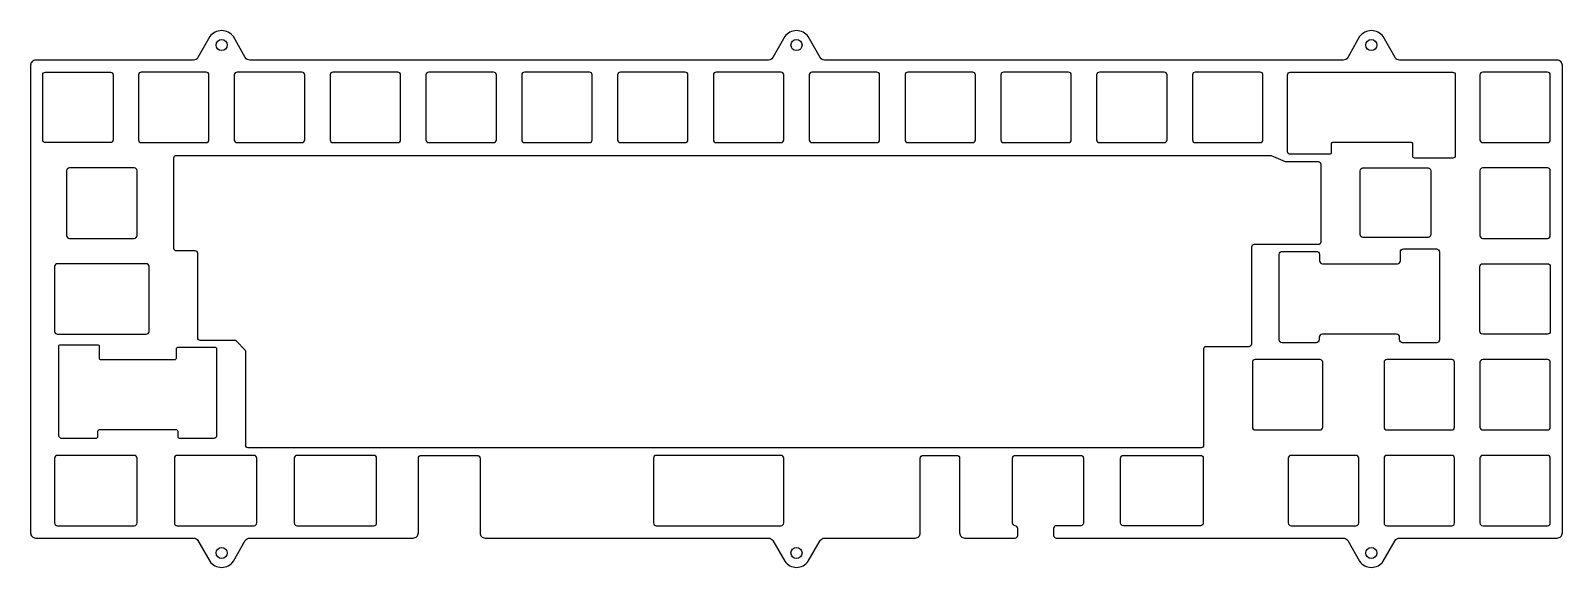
# Model space of a CAD drawing. Header units: millimetres. Extents: x 1 to 306, y -132 to -25.
import ezdxf

# ---------------------------------------------------------------- set-up
doc = ezdxf.new("R2010")
doc.units = ezdxf.units.MM
doc.layers.get('0').update_dxf_attribs({"linetype": 'CONTINUOUS'})

msp = doc.modelspace()

# ---------------------------------------------------------------- linework, layer by layer
for points in [[(196.89, -109.25), (209.89, -109.25, -0.414214), (210.44, -109.8), (210.44, -122.7, -0.414214), (209.89, -123.25), (205.06, -123.25, 0.414214), (204.51, -123.8), (204.51, -125.19, 0.414214), (205.01, -125.69), (262.11, -125.69, -0.268559), (262.97, -126.19), (265.34, -130.32, 0.51506), (270.03, -130.32), (272.4, -126.19, -0.268559), (273.26, -125.69), (304.65, -125.69, 0.414214), (305.65, -124.69), (305.65, -31.67, 0.414214), (304.65, -30.67), (273.27, -30.67, -0.269457), (272.4, -30.16), (270.02, -25.99, 0.512051), (265.35, -25.99), (262.97, -30.16, -0.269457), (262.1, -30.67), (158.97, -30.67, -0.269457), (158.1, -30.16), (155.72, -25.99, 0.512053), (151.05, -25.99), (148.67, -30.16, -0.269457), (147.8, -30.67), (44.67, -30.67, -0.269457), (43.8, -30.16), (41.42, -25.99, 0.512053), (36.75, -25.99), (34.37, -30.16, -0.269457), (33.5, -30.67), (2.11, -30.67, 0.414214), (1.11, -31.67), (1.11, -124.69, 0.414214), (2.11, -125.69), (33.51, -125.69, -0.268559), (34.37, -126.19), (36.74, -130.32, 0.515061), (41.43, -130.32), (43.8, -126.19, -0.268559), (44.66, -125.69), (77.2, -125.69, 0.414214), (78.2, -124.69), (78.2, -109.8, -0.414214), (78.75, -109.25), (89.91, -109.25, -0.414214), (90.46, -109.8), (90.46, -124.69, 0.414214), (91.46, -125.69), (147.81, -125.69, -0.268559), (148.67, -126.19), (151.04, -130.32, 0.515061), (155.72, -130.32), (158.1, -126.19, -0.268559), (158.96, -125.69), (177, -125.69, 0.414214), (178, -124.69), (178, -109.8, -0.414214), (178.55, -109.25), (185.27, -109.25, -0.414214), (185.82, -109.8), (185.82, -124.69, 0.414214), (186.82, -125.69), (196.86, -125.69, 0.414214), (197.36, -125.19), (197.36, -123.8, 0.392722), (196.85, -123.25, -0.392722), (196.34, -122.71), (196.34, -109.8, -0.414214)], [(4.06, -33.05), (16.96, -33.05, -0.414214), (17.51, -33.6), (17.51, -46.5, -0.414214), (16.96, -47.05), (4.06, -47.05, -0.414214), (3.51, -46.5), (3.51, -33.6, -0.414214)], [(36.01, -47.05, 0.414214), (36.56, -46.5), (36.56, -33.6, 0.414214), (36.01, -33.05), (23.11, -33.05, 0.414214), (22.56, -33.6), (22.56, -46.5, 0.414214), (23.11, -47.05)], [(55.06, -47.05, 0.414214), (55.61, -46.5), (55.61, -33.6, 0.414214), (55.06, -33.05), (42.16, -33.05, 0.414214), (41.61, -33.6), (41.61, -46.5, 0.414214), (42.16, -47.05)], [(74.11, -47.05, 0.414214), (74.66, -46.5), (74.66, -33.6, 0.414214), (74.11, -33.05), (61.21, -33.05, 0.414214), (60.66, -33.6), (60.66, -46.5, 0.414214), (61.21, -47.05)], [(80.26, -33.05, 0.414214), (79.71, -33.6), (79.71, -46.5, 0.414214), (80.26, -47.05), (93.16, -47.05, 0.414214), (93.71, -46.5), (93.71, -33.6, 0.414214), (93.16, -33.05)], [(99.31, -33.05, 0.414214), (98.76, -33.6), (98.76, -46.5, 0.414214), (99.31, -47.05), (112.21, -47.05, 0.414214), (112.76, -46.5), (112.76, -33.6, 0.414214), (112.21, -33.05)], [(118.36, -33.05, 0.414214), (117.81, -33.6), (117.81, -46.5, 0.414214), (118.36, -47.05), (131.26, -47.05, 0.414214), (131.81, -46.5), (131.81, -33.6, 0.414214), (131.26, -33.05)], [(150.31, -47.05, 0.414214), (150.86, -46.5), (150.86, -33.6, 0.414214), (150.31, -33.05), (137.41, -33.05, 0.414214), (136.86, -33.6), (136.86, -46.5, 0.414214), (137.41, -47.05)], [(169.36, -47.05, 0.414214), (169.91, -46.5), (169.91, -33.6, 0.414214), (169.36, -33.05), (156.46, -33.05, 0.414214), (155.91, -33.6), (155.91, -46.5, 0.414214), (156.46, -47.05)], [(175.51, -33.05, 0.414214), (174.96, -33.6), (174.96, -46.5, 0.414214), (175.51, -47.05), (188.41, -47.05, 0.414214), (188.96, -46.5), (188.96, -33.6, 0.414214), (188.41, -33.05)], [(194.56, -33.05, 0.414214), (194.01, -33.6), (194.01, -46.5, 0.414214), (194.56, -47.05), (207.46, -47.05, 0.414214), (208.01, -46.5), (208.01, -33.6, 0.414214), (207.46, -33.05)], [(213.61, -33.05, 0.414214), (213.06, -33.6), (213.06, -46.5, 0.414214), (213.61, -47.05), (226.51, -47.05, 0.414214), (227.06, -46.5), (227.06, -33.6, 0.414214), (226.51, -33.05)], [(245.56, -47.05, 0.414214), (246.11, -46.5), (246.11, -33.6, 0.414214), (245.56, -33.05), (232.66, -33.05, 0.414214), (232.11, -33.6), (232.11, -46.5, 0.414214), (232.66, -47.05)], [(251.01, -48.89), (251.01, -33.6, -0.414214), (251.56, -33.05), (283.81, -33.05, -0.414214), (284.36, -33.6), (284.36, -49.64, -0.414214), (283.86, -50.14), (276.23, -50.14, -0.414214), (275.93, -49.84), (275.93, -47.35, 0.414214), (275.63, -47.05), (259.98, -47.05, 0.414214), (259.68, -47.35), (259.68, -49.09, -0.414214), (259.38, -49.39), (251.51, -49.39, -0.414214)], [(289.81, -33.05, 0.414214), (289.26, -33.6), (289.26, -46.5, 0.414214), (289.81, -47.05), (302.71, -47.05, 0.414214), (303.26, -46.5), (303.26, -33.6, 0.414214), (302.71, -33.05)], [(43.87, -88.61, 0.198912), (43.73, -88.26), (42.02, -86.55, 0.198912), (41.66, -86.4), (34.85, -86.4, -0.414214), (34.35, -85.9), (34.35, -69.1, 0.414214), (33.85, -68.6), (30.08, -68.6, -0.414214), (29.58, -68.1), (29.58, -50.1, -0.414214), (30.08, -49.6), (247.56, -49.6, -0.09902), (247.75, -49.64), (250.57, -50.81, 0.09902), (250.76, -50.85), (257.13, -50.85, -0.414214), (257.63, -51.35), (257.63, -66.85, -0.414214), (257.13, -67.35), (244.35, -67.35, 0.414214), (243.85, -67.85), (243.85, -87.15, -0.414214), (243.35, -87.65), (234.82, -87.65, 0.414214), (234.32, -88.15), (234.32, -107.25, -0.414214), (233.82, -107.75), (44.37, -107.75, -0.414214), (43.87, -107.25)], [(8.82, -52.1, 0.414214), (8.27, -52.65), (8.27, -65.55, 0.414214), (8.82, -66.1), (21.72, -66.1, 0.414214), (22.27, -65.55), (22.27, -52.65, 0.414214), (21.72, -52.1)], [(278.95, -65.9), (266, -65.9, -0.414214), (265.45, -65.35), (265.45, -52.65, -0.414214), (266, -52.1), (278.95, -52.1, -0.414214), (279.5, -52.65), (279.5, -65.35, -0.414214)], [(289.81, -52.1, 0.414214), (289.26, -52.65), (289.26, -65.55, 0.414214), (289.81, -66.1), (302.71, -66.1, 0.414214), (303.26, -65.55), (303.26, -52.65, 0.414214), (302.71, -52.1)], [(257.37, -70.55, 0.414214), (257.97, -71.15), (272.85, -71.15, 0.414214), (273.45, -70.55), (273.45, -68.8, -0.414214), (274.05, -68.2), (280.62, -68.2, -0.414214), (281.22, -68.8), (281.22, -86.3, -0.414214), (280.67, -86.85), (273.9, -86.85, -0.414214), (273.3, -86.25), (273.3, -85.75, 0.414214), (272.7, -85.15), (257.9, -85.15, 0.414214), (257.3, -85.75), (257.3, -86.25, -0.414214), (256.7, -86.85), (249.92, -86.85, -0.414214), (249.37, -86.3), (249.37, -69.3, -0.414214), (249.97, -68.7), (256.77, -68.7, -0.414214), (257.37, -69.3)], [(24.1, -85.15, 0.414214), (24.65, -84.6), (24.65, -71.7, 0.414214), (24.1, -71.15), (6.44, -71.15, 0.414214), (5.89, -71.7), (5.89, -84.6, 0.414214), (6.44, -85.15)], [(289.81, -71.15), (302.71, -71.15, -0.414214), (303.26, -71.7), (303.26, -84.6, -0.414214), (302.71, -85.15), (289.81, -85.15, -0.414214), (289.26, -84.6), (289.26, -71.7, -0.414214)], [(29.8, -90.2, 0.414214), (30.1, -89.9), (30.1, -88.05, -0.414214), (30.4, -87.75), (37.8, -87.75, -0.414214), (38.1, -88.05), (38.1, -105.33, -0.414214), (37.55, -105.88), (30.72, -105.88, -0.414214), (30.42, -105.58), (30.42, -104.5, 0.414214), (30.12, -104.2), (14.72, -104.2, 0.414214), (14.42, -104.5), (14.42, -105.58, -0.414214), (14.12, -105.88), (7.28, -105.88, -0.414214), (6.73, -105.33), (6.73, -87.55, -0.414214), (7.03, -87.25), (14.43, -87.25, -0.414214), (14.73, -87.55), (14.73, -89.9, 0.414214), (15.03, -90.2)], [(257.47, -104.2, 0.414214), (258.02, -103.65), (258.02, -90.75, 0.414214), (257.47, -90.2), (244.57, -90.2, 0.414214), (244.02, -90.75), (244.02, -103.65, 0.414214), (244.57, -104.2)], [(270.76, -90.2, 0.414214), (270.21, -90.75), (270.21, -103.65, 0.414214), (270.76, -104.2), (283.66, -104.2, 0.414214), (284.21, -103.65), (284.21, -90.75, 0.414214), (283.66, -90.2)], [(289.81, -90.2, 0.414214), (289.26, -90.75), (289.26, -103.65, 0.414214), (289.81, -104.2), (302.71, -104.2, 0.414214), (303.26, -103.65), (303.26, -90.75, 0.414214), (302.71, -90.2)], [(6.44, -109.25, 0.414214), (5.89, -109.8), (5.89, -122.7, 0.414214), (6.44, -123.25), (21.72, -123.25, 0.414214), (22.27, -122.7), (22.27, -109.8, 0.414214), (21.72, -109.25)], [(30.25, -109.25, 0.414214), (29.7, -109.8), (29.7, -122.7, 0.414214), (30.25, -123.25), (45.53, -123.25, 0.414214), (46.08, -122.7), (46.08, -109.8, 0.414214), (45.53, -109.25)], [(69.35, -123.25, 0.414214), (69.9, -122.7), (69.9, -109.8, 0.414214), (69.35, -109.25), (54.07, -109.25, 0.414214), (53.52, -109.8), (53.52, -122.7, 0.414214), (54.07, -123.25)], [(150.31, -123.25, 0.414214), (150.86, -122.7), (150.86, -109.8, 0.414214), (150.31, -109.25), (125.5, -109.25, 0.414214), (124.95, -109.8), (124.95, -122.7, 0.414214), (125.5, -123.25)], [(233.7, -123.25), (218.37, -123.25, -0.414214), (217.82, -122.7), (217.82, -109.8, -0.414214), (218.37, -109.25), (233.7, -109.25, -0.414214), (234.25, -109.8), (234.25, -122.7, -0.414214)], [(264.61, -123.25, 0.414214), (265.16, -122.7), (265.16, -109.8, 0.414214), (264.61, -109.25), (251.71, -109.25, 0.414214), (251.16, -109.8), (251.16, -122.7, 0.414214), (251.71, -123.25)], [(270.76, -109.25, 0.414214), (270.21, -109.8), (270.21, -122.7, 0.414214), (270.76, -123.25), (283.66, -123.25, 0.414214), (284.21, -122.7), (284.21, -109.8, 0.414214), (283.66, -109.25)], [(289.81, -109.25, 0.414214), (289.26, -109.8), (289.26, -122.7, 0.414214), (289.81, -123.25), (302.71, -123.25, 0.414214), (303.26, -122.7), (303.26, -109.8, 0.414214), (302.71, -109.25)]]:
    msp.add_lwpolyline(points, format="xyb", close=True)
for centre in [(39.08, -27.67), (153.38, -27.67), (267.68, -27.67), (39.08, -128.65), (153.38, -128.65), (267.68, -128.65)]:
    msp.add_circle(centre, 1.1)

doc.saveas('drawing.dxf')
